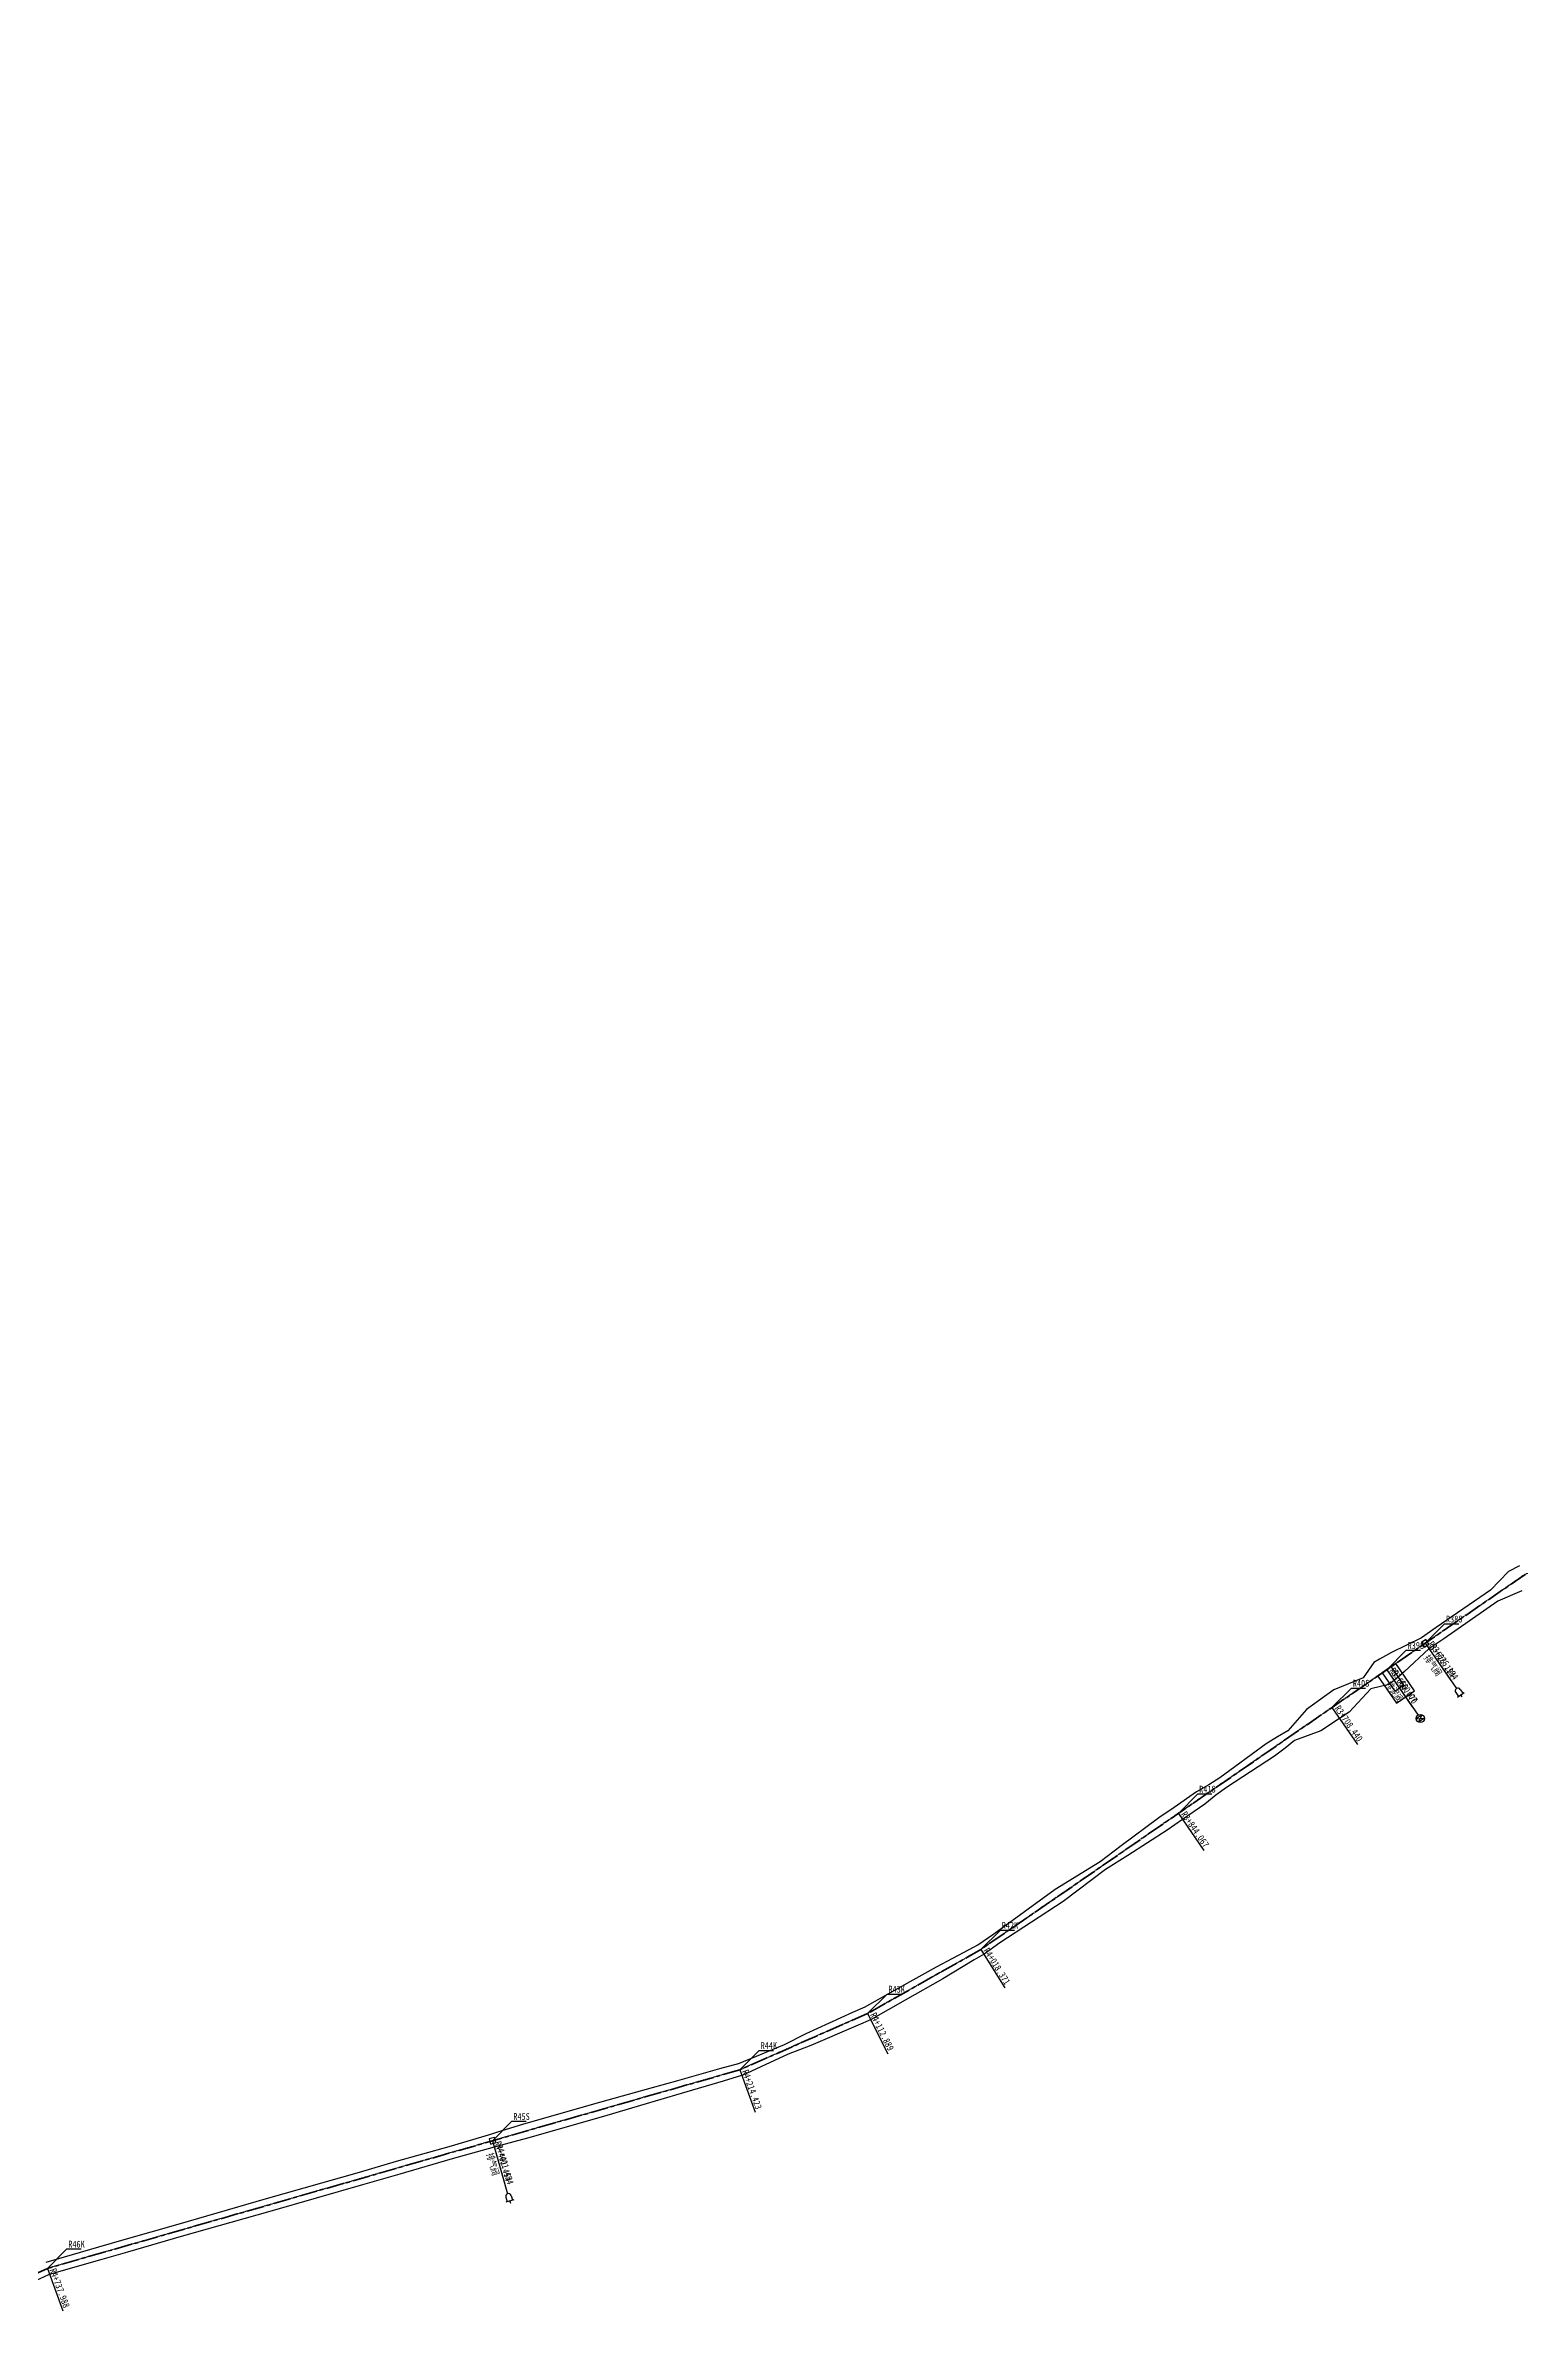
# Model space of a CAD drawing. Extents: x 525858 to 564773, y 2370984 to 2400075.
# Drawn here: x 540008 to 541081, y 2387830 to 2389476 of the extents above; entities that cross this region are included whole.
import ezdxf
from ezdxf.enums import TextEntityAlignment as Align

# ---------------------------------------------------------------- set-up
doc = ezdxf.new("R2010")
doc.units = 0
doc.linetypes.add('CENTER', pattern=[2, 1.25, -0.25, 0.25, -0.25])
for name, color, linetype in [('pipe_cen', 1, 'CENTER'), ('水工平面管线标注', 3, 'CONTINUOUS'), ('水工开挖线', 5, 'CONTINUOUS'), ('附属设施', 2, 'CONTINUOUS')]:
    doc.layers.add(name, color=color, linetype=linetype)
doc.styles.add('HT', font='simhei.ttf', dxfattribs={"width": 0.8})

# ---------------------------------------------------------------- blocks, each defined once
blk = doc.blocks.new('qin排气阀pa')
at = {"layer": '附属设施', "linetype": 'Continuous', "lineweight": -3}
for points in [[(-1.5, 22.8), (1.5, 22.8)], [(-1, 21), (-1, 22.8)], [(0, 22.8), (0, 23.55)], [(0, 0), (0, 20)], [(1, 21), (1, 22.8)]]:
    blk.add_lwpolyline(points, dxfattribs=at)
blk.add_lwpolyline([(-1, -1), (1, -1), (1, 1), (-1, 1)], close=True, dxfattribs=at)
blk.add_arc((0, 21), 1, 180, 0, dxfattribs=at)
at = {"layer": '附属设施', "linetype": 'Continuous', "lineweight": -3, "style": 'HT'}
blk.add_attdef('名称', text='', height=2.5, rotation=90, dxfattribs=at).set_placement((1, 4), align=Align.TOP_LEFT)
blk.add_attdef('ZH', text='', height=2.5, rotation=90, dxfattribs=at).set_placement((0, 2), align=Align.BOTTOM_LEFT)
blk = doc.blocks.new('qin排泥阀pmud')
at = {"layer": '附属设施', "linetype": 'Continuous', "lineweight": -3}
for points in [[(-1.29, 22.2652), (1.29, 22.2652), (-1.29, 20.7348), (1.29, 20.7348), (-1.29, 22.2652)], [(0, 0), (0, 20)]]:
    blk.add_lwpolyline(points, dxfattribs=at)
for points in [[(-4, 0), (4, 0), (4, 12), (-4, 12)], [(-2, 0), (2, 0), (2, 8), (-2, 8)]]:
    blk.add_lwpolyline(points, close=True, dxfattribs=at)
blk.add_circle((0, 21.5), 1.5, dxfattribs=at)
at = {"layer": '附属设施', "linetype": 'Continuous', "lineweight": -3, "style": 'HT'}
blk.add_attdef('名称', text='', height=2.5, rotation=89.9999985, dxfattribs=at).set_placement((1, 4), align=Align.TOP_LEFT)
blk.add_attdef('ZH', text='', height=2.5, rotation=89.9999985, dxfattribs=at).set_placement((0, 2), align=Align.BOTTOM_LEFT)

msp = doc.modelspace()

# ---------------------------------------------------------------- linework, layer by layer
at = {"layer": 'pipe_cen', "linetype": 'CENTER', "lineweight": 35, "ltscale": 10}
msp.add_lwpolyline([(542073.594201, 2389478.229148), (542146.646634, 2389320.94585), (542221.663736, 2389176.602902), (542226.114444, 2389093.349832), (542189.640683, 2389009.277481), (542047.9367, 2388911.9851), (541988.927136, 2388784.82551), (541912.541448, 2388734.957672), (541833.227293, 2388703.573239), (541713.880162, 2388653.768209), (541309.349908, 2388486.727802), (541160.40865, 2388415.033349), (541146.24, 2388399.61), (541103.114979, 2388371.073084), (541083.968633, 2388364.606887), (540688.282719, 2388091.985405), (540605.961668, 2388045.542076), (540513.038979, 2388004.621739), (540009.757906, 2387860.298431), (539978.898824, 2387846.395968)], dxfattribs=at)
at = {"layer": 'pipe_cen', "lineweight": -3}
msp.add_lwpolyline([(542073.594201, 2389478.229148), (542146.646634, 2389320.94585), (542221.663736, 2389176.602902), (542226.114444, 2389093.349832), (542189.640683, 2389009.277481), (542047.9367, 2388911.9851), (541988.927136, 2388784.82551), (541912.541448, 2388734.957672), (541833.227293, 2388703.573239), (541713.880162, 2388653.768209), (541309.349908, 2388486.727802), (541160.40865, 2388415.033349), (541146.24, 2388399.61), (541103.114979, 2388371.073084), (541083.968633, 2388364.606887), (540688.282719, 2388091.985405), (540605.961668, 2388045.542076), (540513.038979, 2388004.621739), (540009.757906, 2387860.298431), (539978.898824, 2387846.395968)], dxfattribs=at)
msp.add_lwpolyline([(542073.594201, 2389478.229148), (542146.646634, 2389320.94585), (542221.663736, 2389176.602902), (542226.114444, 2389093.349832), (542189.640683, 2389009.277481), (542047.9367, 2388911.9851), (541988.927136, 2388784.82551), (541912.541448, 2388734.957672), (541833.227293, 2388703.573239), (541713.880162, 2388653.768209), (541309.349908, 2388486.727802), (541160.40865, 2388415.033349), (541146.24, 2388399.61), (541103.114979, 2388371.073084), (541083.968633, 2388364.606887), (540688.282719, 2388091.985405), (540605.961668, 2388045.542076), (540513.038979, 2388004.621739), (540009.757906, 2387860.298431), (539978.898824, 2387846.395968)], dxfattribs=at)
msp.add_lwpolyline([(542073.594201, 2389478.229148), (542146.646634, 2389320.94585), (542221.663736, 2389176.602902), (542226.114444, 2389093.349832), (542189.640683, 2389009.277481), (542047.9367, 2388911.9851), (541988.927136, 2388784.82551), (541912.541448, 2388734.957672), (541833.227293, 2388703.573239), (541713.880162, 2388653.768209), (541309.349908, 2388486.727802), (541160.40865, 2388415.033349), (541146.24, 2388399.61), (541103.114979, 2388371.073084), (541083.968633, 2388364.606887), (540688.282719, 2388091.985405), (540605.961668, 2388045.542076), (540513.038979, 2388004.621739), (540009.757906, 2387860.298431), (539978.898824, 2387846.395968)], dxfattribs=at)
at = {"layer": '水工平面管线标注', "color": 9, "lineweight": -3}
for points in [[(541011.228703, 2388314.490199), (541025.368703, 2388328.630199), (541035.628703, 2388328.630199)], [(541011.228703, 2388314.490199), (541025.368703, 2388328.630199), (541035.628703, 2388328.630199)], [(540983.332589, 2388295.270207), (540997.472589, 2388309.410207), (541007.732589, 2388309.410207)], [(540983.332589, 2388295.270207), (540997.472589, 2388309.410207), (541007.732589, 2388309.410207)], [(541011.228703, 2388314.490199), (541029.781331, 2388287.562704)], [(541011.228703, 2388314.490199), (541029.781331, 2388287.562704)], [(540983.332589, 2388295.270207), (541001.885217, 2388268.342712)], [(540983.332589, 2388295.270207), (541001.885217, 2388268.342712)], [(540943.501768, 2388267.827387), (540957.641768, 2388281.967387), (540967.901768, 2388281.967387)], [(540943.501768, 2388267.827387), (540957.641768, 2388281.967387), (540967.901768, 2388281.967387)], [(540943.501768, 2388267.827387), (540962.054396, 2388240.899892)], [(540943.501768, 2388267.827387), (540962.054396, 2388240.899892)], [(540831.816849, 2388190.878203), (540845.956849, 2388205.018203), (540856.216849, 2388205.018203)], [(540831.816849, 2388190.878203), (540845.956849, 2388205.018203), (540856.216849, 2388205.018203)], [(540831.816849, 2388190.878203), (540850.369477, 2388163.950708)], [(540831.816849, 2388190.878203), (540850.369477, 2388163.950708)], [(540688.282719, 2388091.985405), (540702.422719, 2388106.125405), (540712.682719, 2388106.125405)], [(540688.282719, 2388091.985405), (540702.422719, 2388106.125405), (540712.682719, 2388106.125405)], [(540688.282719, 2388091.985405), (540705.610297, 2388064.253743)], [(540688.282719, 2388091.985405), (540705.610297, 2388064.253743)], [(540605.961668, 2388045.542076), (540620.101668, 2388059.682076), (540630.361668, 2388059.682076)], [(540605.961668, 2388045.542076), (540620.101668, 2388059.682076), (540630.361668, 2388059.682076)], [(540605.961668, 2388045.542076), (540620.60282, 2388016.302947)], [(540605.961668, 2388045.542076), (540620.60282, 2388016.302947)], [(540513.038979, 2388004.621739), (540527.178979, 2388018.761739), (540537.438979, 2388018.761739)], [(540513.038979, 2388004.621739), (540527.178979, 2388018.761739), (540537.438979, 2388018.761739)], [(540513.038979, 2388004.621739), (540524.160875, 2387973.871237)], [(540513.038979, 2388004.621739), (540524.160875, 2387973.871237)], [(540333.25399, 2387953.065729), (540347.39399, 2387967.205729), (540357.65399, 2387967.205729)], [(540333.25399, 2387953.065729), (540347.39399, 2387967.205729), (540357.65399, 2387967.205729)], [(540333.25399, 2387953.065729), (540342.267897, 2387921.632633)], [(540333.25399, 2387953.065729), (540342.267897, 2387921.632633)], [(540009.757906, 2387860.298431), (540023.897906, 2387874.438431), (540034.157906, 2387874.438431)], [(540009.757906, 2387860.298431), (540023.897906, 2387874.438431), (540034.157906, 2387874.438431)], [(540009.757906, 2387860.298431), (540021.009856, 2387829.595278)], [(540009.757906, 2387860.298431), (540021.009856, 2387829.595278)]]:
    msp.add_lwpolyline(points, dxfattribs=at)
at = {"layer": '水工平面管线标注', "lineweight": -3}
for points in [[(541010.978703, 2388314.490199, 0.5, 0.5, -1), (541011.478703, 2388314.490199, 0, 0, 0)], [(541010.978703, 2388314.490199, 0.5, 0.5, -1), (541011.478703, 2388314.490199, 0, 0, 0)], [(541010.978703, 2388314.490199, 0.5, 0.5, 1), (541011.478703, 2388314.490199, 0, 0, 0)], [(541010.978703, 2388314.490199, 0.5, 0.5, 1), (541011.478703, 2388314.490199, 0, 0, 0)], [(540983.082589, 2388295.270207, 0.5, 0.5, -1), (540983.582589, 2388295.270207, 0, 0, 0)], [(540983.082589, 2388295.270207, 0.5, 0.5, -1), (540983.582589, 2388295.270207, 0, 0, 0)], [(540983.082589, 2388295.270207, 0.5, 0.5, 1), (540983.582589, 2388295.270207, 0, 0, 0)], [(540983.082589, 2388295.270207, 0.5, 0.5, 1), (540983.582589, 2388295.270207, 0, 0, 0)], [(540943.251768, 2388267.827387, 0.5, 0.5, -1), (540943.751768, 2388267.827387, 0, 0, 0)], [(540943.251768, 2388267.827387, 0.5, 0.5, -1), (540943.751768, 2388267.827387, 0, 0, 0)], [(540943.251768, 2388267.827387, 0.5, 0.5, 1), (540943.751768, 2388267.827387, 0, 0, 0)], [(540943.251768, 2388267.827387, 0.5, 0.5, 1), (540943.751768, 2388267.827387, 0, 0, 0)], [(540831.566849, 2388190.878203, 0.5, 0.5, -1), (540832.066849, 2388190.878203, 0, 0, 0)], [(540831.566849, 2388190.878203, 0.5, 0.5, -1), (540832.066849, 2388190.878203, 0, 0, 0)], [(540831.566849, 2388190.878203, 0.5, 0.5, 1), (540832.066849, 2388190.878203, 0, 0, 0)], [(540831.566849, 2388190.878203, 0.5, 0.5, 1), (540832.066849, 2388190.878203, 0, 0, 0)], [(540688.032719, 2388091.985405, 0.5, 0.5, -1), (540688.532719, 2388091.985405, 0, 0, 0)], [(540688.032719, 2388091.985405, 0.5, 0.5, -1), (540688.532719, 2388091.985405, 0, 0, 0)], [(540688.032719, 2388091.985405, 0.5, 0.5, 1), (540688.532719, 2388091.985405, 0, 0, 0)], [(540688.032719, 2388091.985405, 0.5, 0.5, 1), (540688.532719, 2388091.985405, 0, 0, 0)], [(540605.711668, 2388045.542076, 0.5, 0.5, -1), (540606.211668, 2388045.542076, 0, 0, 0)], [(540605.711668, 2388045.542076, 0.5, 0.5, -1), (540606.211668, 2388045.542076, 0, 0, 0)], [(540605.711668, 2388045.542076, 0.5, 0.5, 1), (540606.211668, 2388045.542076, 0, 0, 0)], [(540605.711668, 2388045.542076, 0.5, 0.5, 1), (540606.211668, 2388045.542076, 0, 0, 0)], [(540512.788979, 2388004.621739, 0.5, 0.5, -1), (540513.288979, 2388004.621739, 0, 0, 0)], [(540512.788979, 2388004.621739, 0.5, 0.5, -1), (540513.288979, 2388004.621739, 0, 0, 0)], [(540512.788979, 2388004.621739, 0.5, 0.5, 1), (540513.288979, 2388004.621739, 0, 0, 0)], [(540512.788979, 2388004.621739, 0.5, 0.5, 1), (540513.288979, 2388004.621739, 0, 0, 0)], [(540333.00399, 2387953.065729, 0.5, 0.5, -1), (540333.50399, 2387953.065729, 0, 0, 0)], [(540333.00399, 2387953.065729, 0.5, 0.5, -1), (540333.50399, 2387953.065729, 0, 0, 0)], [(540333.00399, 2387953.065729, 0.5, 0.5, 1), (540333.50399, 2387953.065729, 0, 0, 0)], [(540333.00399, 2387953.065729, 0.5, 0.5, 1), (540333.50399, 2387953.065729, 0, 0, 0)], [(540009.507906, 2387860.298431, 0.5, 0.5, -1), (540010.007906, 2387860.298431, 0, 0, 0)], [(540009.507906, 2387860.298431, 0.5, 0.5, -1), (540010.007906, 2387860.298431, 0, 0, 0)], [(540009.507906, 2387860.298431, 0.5, 0.5, 1), (540010.007906, 2387860.298431, 0, 0, 0)], [(540009.507906, 2387860.298431, 0.5, 0.5, 1), (540010.007906, 2387860.298431, 0, 0, 0)]]:
    msp.add_lwpolyline(points, format="xyseb", dxfattribs=at)
at = {"layer": '水工开挖线', "lineweight": -3}
for points in [[(541079.770441, 2388370.700189), (541071.860921, 2388366.708461), (541058.603151, 2388353.06874), (541019.116256, 2388325.996457), (541008.499994, 2388318.451285), (541008.499994, 2388318.451285), (541008.499994, 2388318.451285), (541008.499994, 2388318.451285), (540986.780487, 2388307.834331), (540977.96588, 2388303.060581), (540977.96588, 2388303.060581), (540977.96588, 2388303.060581), (540977.96588, 2388303.060581), (540973.877243, 2388300.450016), (540966.164713, 2388289.416508), (540944.828656, 2388280.67886), (540937.947371, 2388275.889185), (540937.947371, 2388275.889185), (540937.947371, 2388275.889185), (540937.947371, 2388275.889185), (540924.873894, 2388266.323149), (540911.414299, 2388250.880685), (540903.816712, 2388246.605418), (540895.705504, 2388241.344801), (540861.892044, 2388216.821331), (540853.938942, 2388211.669646), (540845.089317, 2388206.48317), (540828.866678, 2388195.160296), (540828.866678, 2388195.160296), (540828.866678, 2388195.160296), (540828.866678, 2388195.160296), (540817.637446, 2388187.702834), (540790.263172, 2388167.457995), (540774.921801, 2388155.770804), (540742.234531, 2388135.50851), (540697.739219, 2388103.21252), (540686.018933, 2388095.271005)], [(541079.770441, 2388370.700189), (541071.860921, 2388366.708461), (541058.603151, 2388353.06874), (541019.116256, 2388325.996457), (541008.499994, 2388318.451285), (541008.499994, 2388318.451285), (541008.499994, 2388318.451285), (541008.499994, 2388318.451285), (540986.780487, 2388307.834331), (540977.96588, 2388303.060581), (540977.96588, 2388303.060581), (540977.96588, 2388303.060581), (540977.96588, 2388303.060581), (540973.877243, 2388300.450016), (540966.164713, 2388289.416508), (540944.828656, 2388280.67886), (540937.947371, 2388275.889185), (540937.947371, 2388275.889185), (540937.947371, 2388275.889185), (540937.947371, 2388275.889185), (540924.873894, 2388266.323149), (540911.414299, 2388250.880685), (540903.816712, 2388246.605418), (540895.705504, 2388241.344801), (540861.892044, 2388216.821331), (540853.938942, 2388211.669646), (540845.089317, 2388206.48317), (540828.866678, 2388195.160296), (540828.866678, 2388195.160296), (540828.866678, 2388195.160296), (540828.866678, 2388195.160296), (540817.637446, 2388187.702834), (540790.263172, 2388167.457995), (540774.921801, 2388155.770804), (540742.234531, 2388135.50851), (540697.739219, 2388103.21252), (540686.018933, 2388095.271005)], [(541081.61949, 2388352.544764), (541064.151917, 2388345.015198), (541024.789838, 2388317.761755), (541013.957979, 2388310.529504), (541013.957979, 2388310.529504), (541013.957979, 2388310.529504), (541013.957979, 2388310.529504), (540996.300759, 2388294.016501), (540988.700299, 2388287.480524), (540988.700299, 2388287.480524), (540988.700299, 2388287.480524), (540988.700299, 2388287.480524), (540984.804563, 2388284.589979), (540971.747513, 2388281.313567), (540955.982917, 2388264.489438), (540949.056243, 2388259.765642), (540949.056243, 2388259.765642), (540949.056243, 2388259.765642), (540949.056243, 2388259.765642), (540935.460795, 2388250.957201), (540916.236835, 2388243.881201), (540909.535674, 2388238.304852), (540901.730839, 2388232.599561), (540866.771312, 2388209.739505), (540859.124583, 2388204.143147), (540851.125996, 2388197.721466), (540834.767189, 2388186.596227), (540834.767189, 2388186.596227), (540834.767189, 2388186.596227), (540834.767189, 2388186.596227), (540823.798942, 2388178.759969), (540795.131088, 2388160.392647), (540778.745776, 2388150.220644), (540748.169078, 2388126.895041), (540702.141893, 2388096.822428), (540690.546426, 2388088.69975)], [(541081.61949, 2388352.544764), (541064.151917, 2388345.015198), (541024.789838, 2388317.761755), (541013.957979, 2388310.529504), (541013.957979, 2388310.529504), (541013.957979, 2388310.529504), (541013.957979, 2388310.529504), (540996.300759, 2388294.016501), (540988.700299, 2388287.480524), (540988.700299, 2388287.480524), (540988.700299, 2388287.480524), (540988.700299, 2388287.480524), (540984.804563, 2388284.589979), (540971.747513, 2388281.313567), (540955.982917, 2388264.489438), (540949.056243, 2388259.765642), (540949.056243, 2388259.765642), (540949.056243, 2388259.765642), (540949.056243, 2388259.765642), (540935.460795, 2388250.957201), (540916.236835, 2388243.881201), (540909.535674, 2388238.304852), (540901.730839, 2388232.599561), (540866.771312, 2388209.739505), (540859.124583, 2388204.143147), (540851.125996, 2388197.721466), (540834.767189, 2388186.596227), (540834.767189, 2388186.596227), (540834.767189, 2388186.596227), (540834.767189, 2388186.596227), (540823.798942, 2388178.759969), (540795.131088, 2388160.392647), (540778.745776, 2388150.220644), (540748.169078, 2388126.895041), (540702.141893, 2388096.822428), (540690.546426, 2388088.69975)], [(540686.322162, 2388095.460504), (540686.322162, 2388095.460504), (540686.322162, 2388095.460504), (540686.322162, 2388095.460504), (540679.520715, 2388091.680718), (540655.828845, 2388079.267379), (540628.396415, 2388063.917034), (540603.518715, 2388049.873148)], [(540686.322162, 2388095.460504), (540686.322162, 2388095.460504), (540686.322162, 2388095.460504), (540686.322162, 2388095.460504), (540679.520715, 2388091.680718), (540655.828845, 2388079.267379), (540628.396415, 2388063.917034), (540603.518715, 2388049.873148)], [(540690.243277, 2388088.510306), (540690.243277, 2388088.510306), (540690.243277, 2388088.510306), (540690.243277, 2388088.510306), (540683.490966, 2388084.643425), (540660.614766, 2388070.784308), (540633.290435, 2388055.242357), (540608.405413, 2388041.211451)], [(540690.243277, 2388088.510306), (540690.243277, 2388088.510306), (540690.243277, 2388088.510306), (540690.243277, 2388088.510306), (540683.490966, 2388084.643425), (540660.614766, 2388070.784308), (540633.290435, 2388055.242357), (540608.405413, 2388041.211451)], [(540603.95762, 2388050.092906), (540595.009918, 2388046.149821), (540560.949384, 2388030.822791), (540545.161793, 2388022.723111), (540524.868548, 2388014.376621), (540511.254371, 2388008.673612)], [(540603.95762, 2388050.092906), (540595.009918, 2388046.149821), (540560.949384, 2388030.822791), (540545.161793, 2388022.723111), (540524.868548, 2388014.376621), (540511.254371, 2388008.673612)], [(540607.965715, 2388040.991246), (540599.015957, 2388037.052831), (540564.713608, 2388022.274919), (540548.07967, 2388016.09714), (540528.221687, 2388006.762246), (540514.823108, 2388000.569656)], [(540607.965715, 2388040.991246), (540599.015957, 2388037.052831), (540564.713608, 2388022.274919), (540548.07967, 2388016.09714), (540528.221687, 2388006.762246), (540514.823108, 2388000.569656)], [(540511.818524, 2388008.877681), (540498.355725, 2388005.279724), (540467.71161, 2387996.710532), (540438.024595, 2387988.311772), (540411.105915, 2387980.935741), (540355.87134, 2387965.033986), (540336.175416, 2387959.011377), (540331.920003, 2387957.718253), (540331.920003, 2387957.718253), (540331.920003, 2387957.718253), (540331.920003, 2387957.718253), (540301.522987, 2387948.595737), (540263.17259, 2387937.983103), (540236.282408, 2387930.115897), (540168.647155, 2387910.855722), (540104.514622, 2387892.277509), (540065.262594, 2387881.094227), (540046.765512, 2387875.821123), (540008.489584, 2387864.723882)], [(540511.818524, 2388008.877681), (540498.355725, 2388005.279724), (540467.71161, 2387996.710532), (540438.024595, 2387988.311772), (540411.105915, 2387980.935741), (540355.87134, 2387965.033986), (540336.175416, 2387959.011377), (540331.920003, 2387957.718253), (540331.920003, 2387957.718253), (540331.920003, 2387957.718253), (540331.920003, 2387957.718253), (540301.522987, 2387948.595737), (540263.17259, 2387937.983103), (540236.282408, 2387930.115897), (540168.647155, 2387910.855722), (540104.514622, 2387892.277509), (540065.262594, 2387881.094227), (540046.765512, 2387875.821123), (540008.489584, 2387864.723882)], [(540514.259433, 2388000.365797), (540500.935852, 2387996.282363), (540470.407511, 2387987.309446), (540440.781139, 2387978.699213), (540414.04439, 2387970.688755), (540358.776735, 2387954.902357), (540338.882339, 2387949.571855), (540334.588334, 2387948.413307), (540334.588334, 2387948.413307), (540334.588334, 2387948.413307), (540334.588334, 2387948.413307), (540303.976307, 2387940.040575), (540265.829893, 2387928.716615), (540238.857014, 2387921.137789), (540171.293428, 2387901.627694), (540107.061658, 2387883.39554), (540067.84822, 2387872.077686), (540049.367678, 2387866.746909), (540011.027598, 2387855.873374)], [(540514.259433, 2388000.365797), (540500.935852, 2387996.282363), (540470.407511, 2387987.309446), (540440.781139, 2387978.699213), (540414.04439, 2387970.688755), (540358.776735, 2387954.902357), (540338.882339, 2387949.571855), (540334.588334, 2387948.413307), (540334.588334, 2387948.413307), (540334.588334, 2387948.413307), (540334.588334, 2387948.413307), (540303.976307, 2387940.040575), (540265.829893, 2387928.716615), (540238.857014, 2387921.137789), (540171.293428, 2387901.627694), (540107.061658, 2387883.39554), (540067.84822, 2387872.077686), (540049.367678, 2387866.746909), (540011.027598, 2387855.873374)], [(540011.648874, 2387856.10108), (540010.510431, 2387855.592189), (539988.560261, 2387845.44009), (539980.848442, 2387842.066347)], [(540011.648874, 2387856.10108), (540010.510431, 2387855.592189), (539988.560261, 2387845.44009), (539980.848442, 2387842.066347)]]:
    msp.add_lwpolyline(points, dxfattribs=at)

# ---------------------------------------------------------------- block references
at = {"layer": '附属设施', "lineweight": -3}
ref = msp.add_blockref('qin排气阀pa', (541011.228994, 2388314.490399), dxfattribs=dict(at, xscale=2, yscale=2, zscale=2, rotation=214.5662415891358))
ref.add_attrib('ZH', 'R3+626.194', dxfattribs={"linetype": 'Continuous', "lineweight": -3, "height": 5, "rotation": 304.566241589, "style": 'HT', "width": 0.8}).set_placement((541013.498429, 2388311.196516), align=Align.BOTTOM_LEFT)
ref.add_attrib('名称', '排气阀', dxfattribs={"linetype": 'Continuous', "lineweight": -3, "height": 5, "rotation": 304.566241589, "style": 'HT', "width": 0.8}).set_placement((541014.120922, 2388306.767916), align=Align.TOP_LEFT)
ref = msp.add_blockref('qin排气阀pa', (541011.228994, 2388314.490399), dxfattribs=dict(at, xscale=2, yscale=2, zscale=2, rotation=214.5662415891358))
ref.add_attrib('ZH', 'R3+626.194', dxfattribs={"linetype": 'Continuous', "lineweight": -3, "height": 5, "rotation": 304.566241589, "style": 'HT', "width": 0.8}).set_placement((541013.498429, 2388311.196516), align=Align.BOTTOM_LEFT)
ref.add_attrib('名称', '排气阀', dxfattribs={"linetype": 'Continuous', "lineweight": -3, "height": 5, "rotation": 304.566241589, "style": 'HT', "width": 0.8}).set_placement((541014.120922, 2388306.767916), align=Align.TOP_LEFT)
ref = msp.add_blockref('qin排泥阀pmud', (540983.3331, 2388295.270559), dxfattribs=dict(at, xscale=2, yscale=2, zscale=2, rotation=214.5662415891358))
ref.add_attrib('ZH', 'R3+660.07', dxfattribs={"linetype": 'Continuous', "lineweight": -3, "height": 5, "rotation": 304.566241589, "style": 'HT', "width": 0.8}).set_placement((540985.602535, 2388291.976676), align=Align.BOTTOM_LEFT)
ref.add_attrib('名称', '排泥阀', dxfattribs={"linetype": 'Continuous', "lineweight": -3, "height": 5, "rotation": 304.566241589, "style": 'HT', "width": 0.8}).set_placement((540986.225028, 2388287.548076), align=Align.TOP_LEFT)
ref = msp.add_blockref('qin排泥阀pmud', (540983.3331, 2388295.270559), dxfattribs=dict(at, xscale=2, yscale=2, zscale=2, rotation=214.5662415891358))
ref.add_attrib('ZH', 'R3+660.07', dxfattribs={"linetype": 'Continuous', "lineweight": -3, "height": 5, "rotation": 304.566241589, "style": 'HT', "width": 0.8}).set_placement((540985.602535, 2388291.976676), align=Align.BOTTOM_LEFT)
ref.add_attrib('名称', '排泥阀', dxfattribs={"linetype": 'Continuous', "lineweight": -3, "height": 5, "rotation": 304.566241589, "style": 'HT', "width": 0.8}).set_placement((540986.225028, 2388287.548076), align=Align.TOP_LEFT)
ref = msp.add_blockref('qin排气阀pa', (540333.253924, 2387953.06571), dxfattribs=dict(at, xscale=2, yscale=2, zscale=2, rotation=196.001029084889))
ref.add_attrib('ZH', 'R4+401.454', dxfattribs={"linetype": 'Continuous', "lineweight": -3, "height": 5, "rotation": 286.001029085, "style": 'HT', "width": 0.8}).set_placement((540334.356543, 2387949.220683), align=Align.BOTTOM_LEFT)
ref.add_attrib('名称', '排气阀', dxfattribs={"linetype": 'Continuous', "lineweight": -3, "height": 5, "rotation": 286.001029085, "style": 'HT', "width": 0.8}).set_placement((540333.536648, 2387944.824347), align=Align.TOP_LEFT)
ref = msp.add_blockref('qin排气阀pa', (540333.253924, 2387953.06571), dxfattribs=dict(at, xscale=2, yscale=2, zscale=2, rotation=196.001029084889))
ref.add_attrib('ZH', 'R4+401.454', dxfattribs={"linetype": 'Continuous', "lineweight": -3, "height": 5, "rotation": 286.001029085, "style": 'HT', "width": 0.8}).set_placement((540334.356543, 2387949.220683), align=Align.BOTTOM_LEFT)
ref.add_attrib('名称', '排气阀', dxfattribs={"linetype": 'Continuous', "lineweight": -3, "height": 5, "rotation": 286.001029085, "style": 'HT', "width": 0.8}).set_placement((540333.536648, 2387944.824347), align=Align.TOP_LEFT)

# ---------------------------------------------------------------- texts
at = {"layer": '水工平面管线标注', "lineweight": -3, "style": 'HT', "width": 0.8}
for s, p in [('R38S', (541026.368703, 2388329.630199)), ('R38S', (541026.368703, 2388329.630199)), ('R39S', (540998.472589, 2388310.410207)), ('R39S', (540998.472589, 2388310.410207)), ('R40S', (540958.641768, 2388282.967387)), ('R40S', (540958.641768, 2388282.967387)), ('R41S', (540846.956849, 2388206.018203)), ('R41S', (540846.956849, 2388206.018203)), ('R42K', (540703.422719, 2388107.125405)), ('R42K', (540703.422719, 2388107.125405)), ('R43K', (540621.101668, 2388060.682076)), ('R43K', (540621.101668, 2388060.682076)), ('R44K', (540528.178979, 2388019.761739)), ('R44K', (540528.178979, 2388019.761739)), ('R45S', (540348.39399, 2387968.205729)), ('R45S', (540348.39399, 2387968.205729)), ('R46K', (540024.897906, 2387875.438431)), ('R46K', (540024.897906, 2387875.438431))]:
    msp.add_text(s, height=5, dxfattribs=at).set_placement(p)
for s, rotation, p in [('R3+626.194', 304.566241596, (541012.903212, 2388313.822352)), ('R3+626.194', 304.566241596, (541012.903212, 2388313.822352)), ('R3+660.070', 304.566241596, (540985.007098, 2388294.60236)), ('R3+660.070', 304.566241596, (540985.007098, 2388294.60236)), ('R3+708.440', 304.566241596, (540945.176277, 2388267.159539)), ('R3+708.440', 304.566241596, (540945.176277, 2388267.159539)), ('R3+844.067', 304.566241596, (540833.491358, 2388190.210355)), ('R3+844.067', 304.566241596, (540833.491358, 2388190.210355)), ('R4+018.371', 301.998383515, (540689.925625, 2388091.243206)), ('R4+018.371', 301.998383515, (540689.925625, 2388091.243206)), ('R4+112.889', 296.598882023, (540607.527443, 2388044.648573)), ('R4+112.889', 296.598882023, (540607.527443, 2388044.648573)), ('R4+214.423', 289.884133851, (540514.48954, 2388003.551285)), ('R4+214.423', 289.884133851, (540514.48954, 2388003.551285)), ('R4+401.454', 286.001029084, (540334.628729, 2387951.899498)), ('R4+401.454', 286.001029084, (540334.628729, 2387951.899498)), ('R4+737.988', 290.126641658, (540011.212985, 2387859.234126)), ('R4+737.988', 290.126641658, (540011.212985, 2387859.234126))]:
    msp.add_text(s, height=5, rotation=rotation, dxfattribs=at).set_placement(p)

doc.saveas('drawing.dxf')
